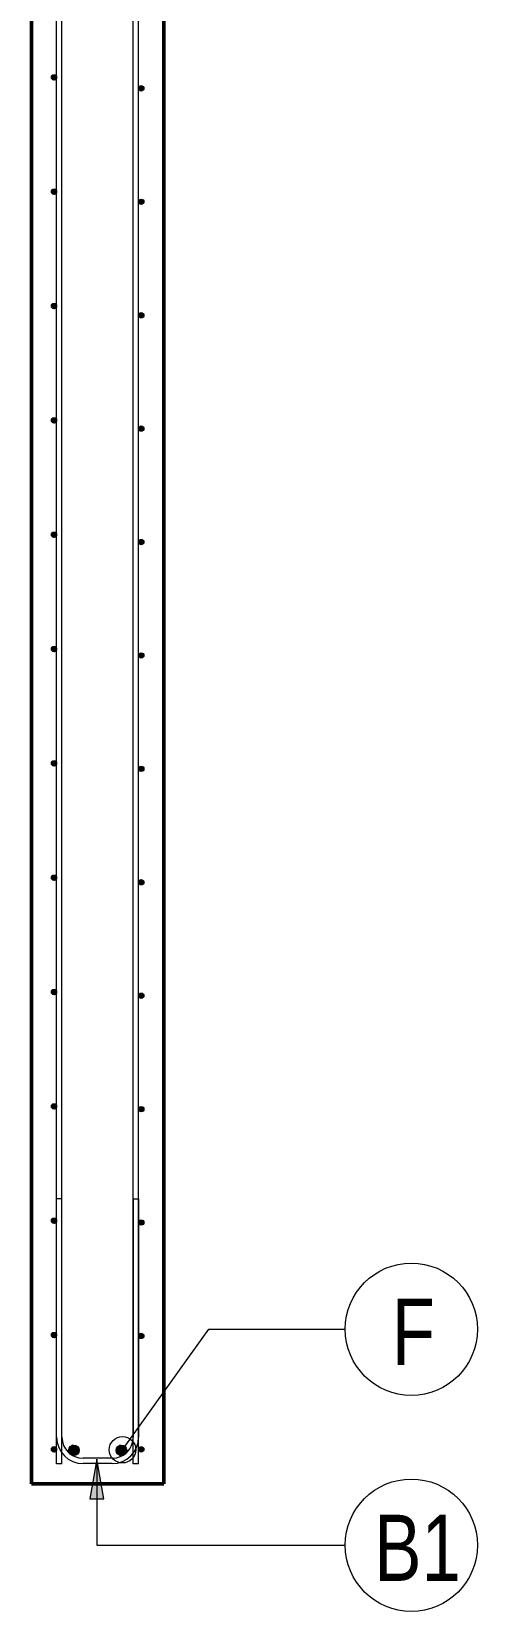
# Model space of a CAD drawing. Header units: millimetres. Extents: x 15382 to 36280, y -2060 to 13564.
# Drawn here: x 25151 to 25825, y -1588 to 799 of the extents above; entities that cross this region are included whole.
import ezdxf

# ---------------------------------------------------------------- set-up
doc = ezdxf.new("R2010")
doc.units = ezdxf.units.MM
for name, color, linetype, lineweight in [('A-WALL', 113, 'Continuous', 25), ('S-RBAR', 171, 'Continuous', 18), ('S-RBAR-IDEN', 171, 'Continuous', 9)]:
    doc.layers.add(name, color=color, linetype=linetype, lineweight=lineweight)
doc.styles.add('Nirmala UI Semilight', font='NirmalaS.ttf', dxfattribs={"width": 0.8, "height": 100})

# ---------------------------------------------------------------- blocks, each defined once
blk = doc.blocks.new('M_Rebar Tag_rfa Dimension - ARROW-793927-Elevation Right 1')
at = {"layer": 'S-RBAR-IDEN'}
blk.add_circle((13488.4, 1852.2), 100, dxfattribs=at)
blk = doc.blocks.new('M_Rebar Tag_rfa MARK - DOT 1 MM-794228-Elevation Right 1')
at = {"layer": 'S-RBAR-IDEN'}
blk.add_circle((11510.3, 3264.5), 100, dxfattribs=at)

msp = doc.modelspace()

# ---------------------------------------------------------------- hatches: boundary and pattern name
at = {"layer": 'S-RBAR'}
for points in [[(25184.6, 725.7), (25188.6, 729.7), (25184.6, 733.7), (25180.6, 729.7)], [(25316.6, 709.1), (25320.6, 713.1), (25316.6, 717.1), (25312.6, 713.1)], [(25184.6, 553), (25188.6, 557), (25184.6, 561), (25180.6, 557)], [(25316.6, 537.8), (25320.6, 541.8), (25316.6, 545.8), (25312.6, 541.8)], [(25184.6, 380.2), (25188.6, 384.2), (25184.6, 388.2), (25180.6, 384.2)], [(25316.6, 366.4), (25320.6, 370.4), (25316.6, 374.4), (25312.6, 370.4)], [(25184.6, 207.5), (25188.6, 211.5), (25184.6, 215.5), (25180.6, 211.5)], [(25316.6, 195.1), (25320.6, 199.1), (25316.6, 203.1), (25312.6, 199.1)], [(25184.6, 34.8), (25188.6, 38.8), (25184.6, 42.8), (25180.6, 38.8)], [(25316.6, 23.8), (25320.6, 27.8), (25316.6, 31.8), (25312.6, 27.8)], [(25184.6, -137.9), (25188.6, -133.9), (25184.6, -129.9), (25180.6, -133.9)], [(25316.6, -147.6), (25320.6, -143.6), (25316.6, -139.6), (25312.6, -143.6)], [(25184.6, -310.7), (25188.6, -306.7), (25184.6, -302.7), (25180.6, -306.7)], [(25316.6, -318.9), (25320.6, -314.9), (25316.6, -310.9), (25312.6, -314.9)], [(25184.6, -483.4), (25188.6, -479.4), (25184.6, -475.4), (25180.6, -479.4)], [(25316.6, -490.3), (25320.6, -486.3), (25316.6, -482.3), (25312.6, -486.3)], [(25184.6, -656.1), (25188.6, -652.1), (25184.6, -648.1), (25180.6, -652.1)], [(25316.6, -661.6), (25320.6, -657.6), (25316.6, -653.6), (25312.6, -657.6)], [(25184.6, -828.8), (25188.6, -824.8), (25184.6, -820.8), (25180.6, -824.8)], [(25316.6, -833), (25320.6, -829), (25316.6, -825), (25312.6, -829)], [(25184.6, -1001.6), (25188.6, -997.6), (25184.6, -993.6), (25180.6, -997.6), (25182.2, -999.1)], [(25316.6, -1004.3), (25320.6, -1000.3), (25316.6, -996.3), (25312.6, -1000.3)], [(25184.6, -1174.3), (25188.6, -1170.3), (25184.6, -1166.3), (25180.6, -1170.3)], [(25316.6, -1175.7), (25320.6, -1171.7), (25316.6, -1167.7), (25312.6, -1171.7)], [(25184.6, -1347), (25188.6, -1343), (25184.6, -1339), (25180.6, -1343)], [(25212.3, -1352.1), (25221.2, -1349.2), (25221.2, -1339.8), (25212.3, -1336.9), (25206.7, -1344.5)], [(25284.1, -1352.1), (25293, -1349.2), (25293, -1339.8), (25284.1, -1336.9), (25278.6, -1344.5)], [(25316.6, -1347), (25320.6, -1343), (25316.6, -1339), (25312.6, -1343)]]:
    msp.add_hatch(color=256, dxfattribs=at).paths.add_polyline_path(points)
h = msp.add_hatch(color=256, dxfattribs=at)
edge = h.paths.add_edge_path()
edge.add_arc((25184.6, 729.7), 4, 0, 360)
h = msp.add_hatch(color=256, dxfattribs=at)
edge = h.paths.add_edge_path()
edge.add_arc((25316.6, 713.1), 4, 0, 360)
h = msp.add_hatch(color=256, dxfattribs=at)
edge = h.paths.add_edge_path()
edge.add_arc((25184.6, 557), 4, 0, 360)
h = msp.add_hatch(color=256, dxfattribs=at)
edge = h.paths.add_edge_path()
edge.add_arc((25316.6, 541.8), 4, 0, 360)
h = msp.add_hatch(color=256, dxfattribs=at)
edge = h.paths.add_edge_path()
edge.add_arc((25184.6, 384.2), 4, 0, 360)
h = msp.add_hatch(color=256, dxfattribs=at)
edge = h.paths.add_edge_path()
edge.add_arc((25316.6, 370.4), 4, 0, 360)
h = msp.add_hatch(color=256, dxfattribs=at)
edge = h.paths.add_edge_path()
edge.add_arc((25184.6, 211.5), 4, 0, 360)
h = msp.add_hatch(color=256, dxfattribs=at)
edge = h.paths.add_edge_path()
edge.add_arc((25316.6, 199.1), 4, 0, 360)
h = msp.add_hatch(color=256, dxfattribs=at)
edge = h.paths.add_edge_path()
edge.add_arc((25184.6, 38.8), 4, 0, 360)
h = msp.add_hatch(color=256, dxfattribs=at)
edge = h.paths.add_edge_path()
edge.add_arc((25316.6, 27.8), 4, 0, 360)
h = msp.add_hatch(color=256, dxfattribs=at)
edge = h.paths.add_edge_path()
edge.add_arc((25184.6, -133.9), 4, 0, 360)
h = msp.add_hatch(color=256, dxfattribs=at)
edge = h.paths.add_edge_path()
edge.add_arc((25316.6, -143.6), 4, 0, 360)
h = msp.add_hatch(color=256, dxfattribs=at)
edge = h.paths.add_edge_path()
edge.add_arc((25184.6, -306.7), 4, 0, 360)
h = msp.add_hatch(color=256, dxfattribs=at)
edge = h.paths.add_edge_path()
edge.add_arc((25316.6, -314.9), 4, 0, 360)
h = msp.add_hatch(color=256, dxfattribs=at)
edge = h.paths.add_edge_path()
edge.add_arc((25184.6, -479.4), 4, 0, 360)
h = msp.add_hatch(color=256, dxfattribs=at)
edge = h.paths.add_edge_path()
edge.add_arc((25316.6, -486.3), 4, 0, 360)
h = msp.add_hatch(color=256, dxfattribs=at)
edge = h.paths.add_edge_path()
edge.add_arc((25184.6, -652.1), 4, 0, 360)
h = msp.add_hatch(color=256, dxfattribs=at)
edge = h.paths.add_edge_path()
edge.add_arc((25316.6, -657.6), 4, 0, 360)
h = msp.add_hatch(color=256, dxfattribs=at)
edge = h.paths.add_edge_path()
edge.add_arc((25184.6, -824.8), 4, 0, 360)
h = msp.add_hatch(color=256, dxfattribs=at)
edge = h.paths.add_edge_path()
edge.add_arc((25316.6, -829), 4, 0, 360)
h = msp.add_hatch(color=256, dxfattribs=at)
edge = h.paths.add_edge_path()
edge.add_arc((25184.6, -997.6), 4, 0, 360)
h = msp.add_hatch(color=256, dxfattribs=at)
edge = h.paths.add_edge_path()
edge.add_arc((25316.6, -1000.3), 4, 0, 360)
h = msp.add_hatch(color=256, dxfattribs=at)
edge = h.paths.add_edge_path()
edge.add_arc((25184.6, -1170.3), 4, 0, 360)
h = msp.add_hatch(color=256, dxfattribs=at)
edge = h.paths.add_edge_path()
edge.add_arc((25316.6, -1171.7), 4, 0, 360)
h = msp.add_hatch(color=256, dxfattribs=at)
edge = h.paths.add_edge_path()
edge.add_arc((25214.7, -1344.5), 8, 0, 360)
h = msp.add_hatch(color=256, dxfattribs=at)
edge = h.paths.add_edge_path()
edge.add_arc((25286.6, -1344.5), 8, 0, 360)
h = msp.add_hatch(color=256, dxfattribs=at)
edge = h.paths.add_edge_path()
edge.add_arc((25184.6, -1343), 4, 0, 360)
h = msp.add_hatch(color=256, dxfattribs=at)
edge = h.paths.add_edge_path()
edge.add_arc((25316.6, -1343), 4, 0, 360)
at = {"layer": 'S-RBAR-IDEN'}
msp.add_hatch(color=256, dxfattribs=at).paths.add_polyline_path([(25249.3, -1357.9), (25238.7, -1417.9), (25259.9, -1417.9)])

# ---------------------------------------------------------------- linework, layer by layer
at = {"layer": 'A-WALL', "lineweight": 50}
for p, q in [((25150.6, 3085), (25150.6, -1395)), ((25350.6, -1395), (25350.6, 1473.3)), ((25150.6, -1395), (25350.6, -1395))]:
    msp.add_line(p, q, dxfattribs=at)
at = {"layer": 'S-RBAR'}
for p, q in [((25188.6, -1365), (25188.6, 3670)), ((25196.6, -1365), (25196.6, 3670)), ((25304.6, -1365), (25304.6, 3630)), ((25312.6, -1365), (25312.6, 3630)), ((25184.6, 733.7), (25180.6, 729.7)), ((25180.6, 729.7), (25184.6, 725.7)), ((25188.6, 729.7), (25184.6, 733.7)), ((25184.6, 725.7), (25188.6, 729.7)), ((25316.6, 717.1), (25312.6, 713.1)), ((25320.6, 713.1), (25316.6, 717.1)), ((25312.6, 713.1), (25316.6, 709.1)), ((25316.6, 709.1), (25320.6, 713.1)), ((25184.6, 561), (25180.6, 557)), ((25180.6, 557), (25184.6, 553)), ((25188.6, 557), (25184.6, 561)), ((25184.6, 553), (25188.6, 557)), ((25316.6, 545.8), (25312.6, 541.8)), ((25312.6, 541.8), (25316.6, 537.8)), ((25320.6, 541.8), (25316.6, 545.8)), ((25316.6, 537.8), (25320.6, 541.8)), ((25184.6, 388.2), (25180.6, 384.2)), ((25180.6, 384.2), (25184.6, 380.2)), ((25188.6, 384.2), (25184.6, 388.2)), ((25184.6, 380.2), (25188.6, 384.2)), ((25316.6, 374.4), (25312.6, 370.4)), ((25312.6, 370.4), (25316.6, 366.4)), ((25320.6, 370.4), (25316.6, 374.4)), ((25316.6, 366.4), (25320.6, 370.4)), ((25184.6, 215.5), (25180.6, 211.5)), ((25188.6, 211.5), (25184.6, 215.5)), ((25180.6, 211.5), (25184.6, 207.5)), ((25184.6, 207.5), (25188.6, 211.5)), ((25316.6, 203.1), (25312.6, 199.1)), ((25312.6, 199.1), (25316.6, 195.1)), ((25320.6, 199.1), (25316.6, 203.1)), ((25316.6, 195.1), (25320.6, 199.1)), ((25184.6, 42.8), (25180.6, 38.8)), ((25180.6, 38.8), (25184.6, 34.8)), ((25188.6, 38.8), (25184.6, 42.8)), ((25184.6, 34.8), (25188.6, 38.8)), ((25316.6, 31.8), (25312.6, 27.8)), ((25312.6, 27.8), (25316.6, 23.8)), ((25320.6, 27.8), (25316.6, 31.8)), ((25316.6, 23.8), (25320.6, 27.8)), ((25184.6, -129.9), (25180.6, -133.9)), ((25180.6, -133.9), (25184.6, -137.9)), ((25188.6, -133.9), (25184.6, -129.9)), ((25184.6, -137.9), (25188.6, -133.9)), ((25316.6, -139.6), (25312.6, -143.6)), ((25320.6, -143.6), (25316.6, -139.6)), ((25312.6, -143.6), (25316.6, -147.6)), ((25316.6, -147.6), (25320.6, -143.6)), ((25184.6, -302.7), (25180.6, -306.7)), ((25180.6, -306.7), (25184.6, -310.7)), ((25188.6, -306.7), (25184.6, -302.7)), ((25184.6, -310.7), (25188.6, -306.7)), ((25316.6, -310.9), (25312.6, -314.9)), ((25312.6, -314.9), (25316.6, -318.9)), ((25320.6, -314.9), (25316.6, -310.9)), ((25316.6, -318.9), (25320.6, -314.9)), ((25184.6, -475.4), (25180.6, -479.4)), ((25188.6, -479.4), (25184.6, -475.4)), ((25180.6, -479.4), (25184.6, -483.4)), ((25184.6, -483.4), (25188.6, -479.4)), ((25316.6, -482.3), (25312.6, -486.3)), ((25312.6, -486.3), (25316.6, -490.3)), ((25320.6, -486.3), (25316.6, -482.3)), ((25316.6, -490.3), (25320.6, -486.3)), ((25184.6, -648.1), (25180.6, -652.1)), ((25180.6, -652.1), (25184.6, -656.1)), ((25188.6, -652.1), (25184.6, -648.1)), ((25184.6, -656.1), (25188.6, -652.1)), ((25316.6, -653.6), (25312.6, -657.6)), ((25312.6, -657.6), (25316.6, -661.6)), ((25320.6, -657.6), (25316.6, -653.6)), ((25316.6, -661.6), (25320.6, -657.6)), ((25184.6, -820.8), (25180.6, -824.8)), ((25180.6, -824.8), (25184.6, -828.8)), ((25188.6, -824.8), (25184.6, -820.8)), ((25184.6, -828.8), (25188.6, -824.8)), ((25316.6, -825), (25312.6, -829)), ((25312.6, -829), (25316.6, -833)), ((25320.6, -829), (25316.6, -825)), ((25316.6, -833), (25320.6, -829)), ((25196.6, -964.5), (25188.6, -964.5)), ((25188.6, -1324.5), (25188.6, -964.5)), ((25196.6, -1324.5), (25196.6, -964.5)), ((25304.6, -964.5), (25304.6, -1324.5)), ((25304.6, -964.5), (25312.6, -964.5)), ((25312.6, -964.5), (25312.6, -1324.5)), ((25184.6, -993.6), (25180.6, -997.6)), ((25180.6, -997.6), (25182.2, -999.1)), ((25182.2, -999.1), (25184.6, -1001.6)), ((25188.6, -997.6), (25184.6, -993.6)), ((25184.6, -1001.6), (25188.6, -997.6)), ((25316.6, -996.3), (25312.6, -1000.3)), ((25312.6, -1000.3), (25316.6, -1004.3)), ((25320.6, -1000.3), (25316.6, -996.3)), ((25316.6, -1004.3), (25320.6, -1000.3)), ((25184.6, -1166.3), (25180.6, -1170.3)), ((25188.6, -1170.3), (25184.6, -1166.3)), ((25316.6, -1167.7), (25312.6, -1171.7)), ((25320.6, -1171.7), (25316.6, -1167.7)), ((25180.6, -1170.3), (25184.6, -1174.3)), ((25184.6, -1174.3), (25188.6, -1170.3)), ((25312.6, -1171.7), (25316.6, -1175.7)), ((25316.6, -1175.7), (25320.6, -1171.7)), ((25184.6, -1339), (25180.6, -1343)), ((25180.6, -1343), (25184.6, -1347)), ((25188.6, -1343), (25184.6, -1339)), ((25184.6, -1347), (25188.6, -1343)), ((25212.3, -1336.9), (25206.7, -1344.5)), ((25206.7, -1344.5), (25212.3, -1352.1)), ((25221.2, -1339.8), (25212.3, -1336.9)), ((25212.3, -1352.1), (25221.2, -1349.2)), ((25221.2, -1349.2), (25221.2, -1339.8)), ((25272.6, -1356.5), (25228.6, -1356.5)), ((25284.1, -1336.9), (25278.6, -1344.5)), ((25278.6, -1344.5), (25284.1, -1352.1)), ((25293, -1339.8), (25284.1, -1336.9)), ((25284.1, -1352.1), (25293, -1349.2)), ((25293, -1349.2), (25293, -1339.8)), ((25316.6, -1339), (25312.6, -1343)), ((25312.6, -1343), (25316.6, -1347)), ((25320.6, -1343), (25316.6, -1339)), ((25316.6, -1347), (25320.6, -1343)), ((25196.6, -1365), (25188.6, -1365)), ((25272.6, -1364.5), (25228.6, -1364.5)), ((25312.6, -1365), (25304.6, -1365))]:
    msp.add_line(p, q, dxfattribs=at)
for centre, radius in [((25184.6, 729.7), 4), ((25316.6, 713.1), 4), ((25184.6, 557), 4), ((25316.6, 541.8), 4), ((25184.6, 384.2), 4), ((25316.6, 370.4), 4), ((25184.6, 211.5), 4), ((25316.6, 199.1), 4), ((25184.6, 38.8), 4), ((25316.6, 27.8), 4), ((25184.6, -133.9), 4), ((25316.6, -143.6), 4), ((25184.6, -306.7), 4), ((25316.6, -314.9), 4), ((25184.6, -479.4), 4), ((25316.6, -486.3), 4), ((25184.6, -652.1), 4), ((25316.6, -657.6), 4), ((25184.6, -824.8), 4), ((25316.6, -829), 4), ((25184.6, -997.6), 4), ((25316.6, -1000.3), 4), ((25184.6, -1170.3), 4), ((25316.6, -1171.7), 4), ((25214.7, -1344.5), 8), ((25286.6, -1344.5), 8), ((25184.6, -1343), 4), ((25316.6, -1343), 4)]:
    msp.add_circle(centre, radius, dxfattribs=at)
for centre, radius, start, end in [((25228.6, -1324.5), 40, 180, 270), ((25228.6, -1324.5), 32, 180, 270), ((25272.6, -1324.5), 32, 270, 0), ((25272.6, -1324.5), 40, 270, 0)]:
    msp.add_arc(centre, radius, start, end, dxfattribs=at)
at = {"layer": 'S-RBAR-IDEN'}
for p, q in [((25288.2, -1343.6), (25418.6, -1161.5)), ((25418.6, -1161.5), (25625.2, -1161.5)), ((25249.3, -1357.9), (25238.7, -1417.9)), ((25259.9, -1417.9), (25249.3, -1357.9)), ((25249.3, -1357.9), (25249.3, -1487.8)), ((25238.7, -1417.9), (25259.9, -1417.9)), ((25249.3, -1487.8), (25625.2, -1487.8))]:
    msp.add_line(p, q, dxfattribs=at)
msp.add_circle((25288.2, -1343.6), 20, dxfattribs=at)

# ---------------------------------------------------------------- block references
for name, p in [('M_Rebar Tag_rfa MARK - DOT 1 MM-794228-Elevation Right 1', (14214.9, -4426)), ('M_Rebar Tag_rfa Dimension - ARROW-793927-Elevation Right 1', (12236.8, -3340))]:
    msp.add_blockref(name, p, dxfattribs=at)

# ---------------------------------------------------------------- texts
at = {"layer": 'S-RBAR-IDEN', "char_height": 100, "attachment_point": 1, "style": 'Nirmala UI Semilight'}
for s, insert, width in [('F', (25695.6, -1115.4), 64.135), ('B1', (25669.2, -1441.7), 128.27)]:
    msp.add_mtext(s, dxfattribs=dict(at, insert=insert, width=width))

doc.saveas('drawing.dxf')
